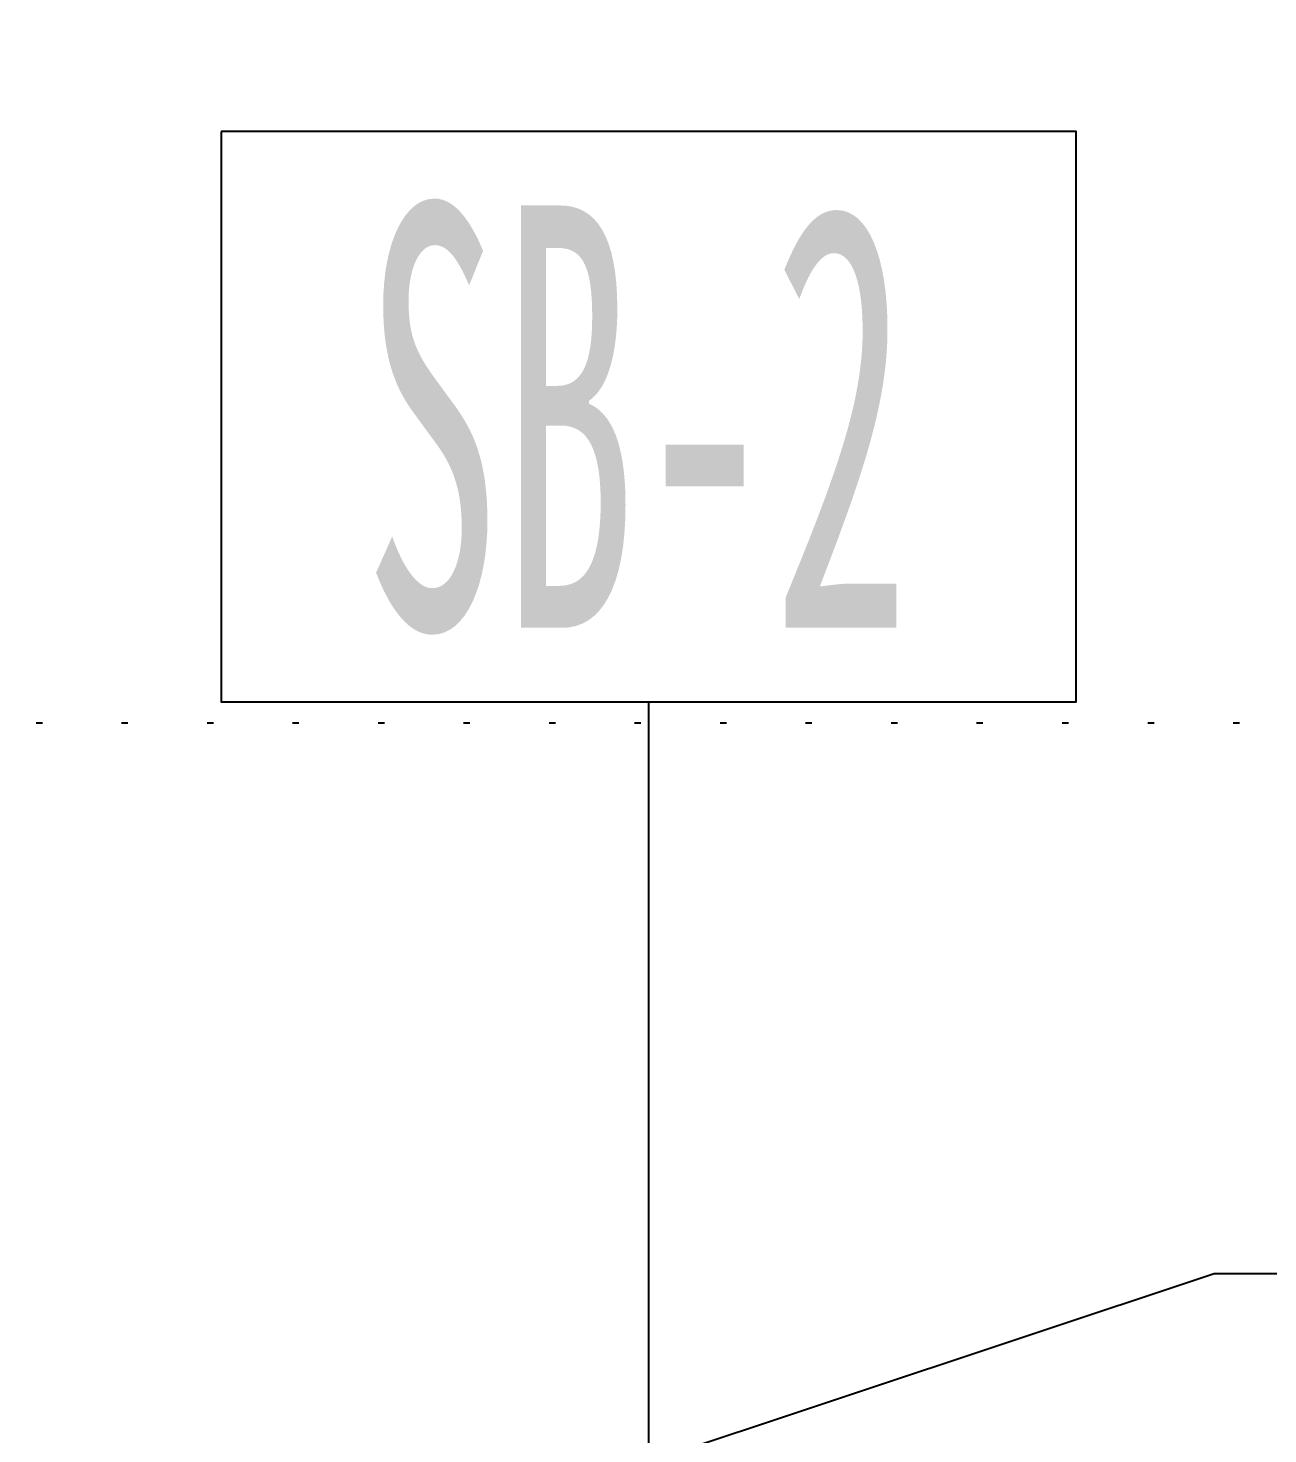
# Model space of a CAD drawing. Header units: millimetres. Extents: x -1499 to 6658, y -12483 to -6008.
# Drawn here: x 1106.43 to 1126, y -11344.28 to -11322.1 of the extents above; entities that cross this region are included whole.
import ezdxf

# ---------------------------------------------------------------- set-up
doc = ezdxf.new("R2010")
doc.units = ezdxf.units.MM
doc.linetypes.add('A-DOTLN01H', pattern=[0.125, 0, -0.125])
for name, color, linetype in [('CR-GRID', 56, 'A-DOTLN01H'), ('Layer', 7, 'Continuous'), ('종단지반선', 3, 'Continuous')]:
    doc.layers.add(name, color=color, linetype=linetype)
doc.styles.add('굴림체', font='굴림체')

# ---------------------------------------------------------------- blocks, each defined once
blk = doc.blocks.new('SB-2')
at = {"layer": 'Layer'}
for points in [[(-2.25, 3.5), (-2.25, 2), (2.25, 2), (2.25, 3.5), (-2.25, 3.5)], [(-2.25, 2), (2.25, 2)], [(-2.25, 2), (2.25, 2)], [(0, 2), (0, 0)]]:
    blk.add_lwpolyline(points, dxfattribs=at)
at = {"layer": 'Layer', "style": '굴림체'}
blk.add_text('SB-2', height=1.11111, dxfattribs=at).set_placement((-1.5, 2.1945))

msp = doc.modelspace()

# ---------------------------------------------------------------- linework, layer by layer
at = {"layer": 'CR-GRID', "linetype": 'A-DOTLN01H', "ltscale": 10}
msp.add_line((696.157, -11333.058), (6636.157, -11333.058), dxfattribs=at)
at = {"layer": '종단지반선', "flags": 128}
msp.add_lwpolyline([(1176.157, -11271.408), (1156.157, -11326.422), (1136.157, -11334.126), (1127.657, -11341.758), (1126.657, -11341.758), (1125.157, -11341.758), (1116.157, -11344.752), (1104.757, -11364.558), (1102.457, -11364.558), (1096.157, -11334.612), (1076.157, -11251.89)], dxfattribs=at)

# ---------------------------------------------------------------- block references
at = {"color": 2, "xscale": 3, "yscale": 6, "zscale": 3}
msp.add_blockref('SB-2', (1116.227, -11344.728), dxfattribs=at)

doc.saveas('drawing.dxf')
